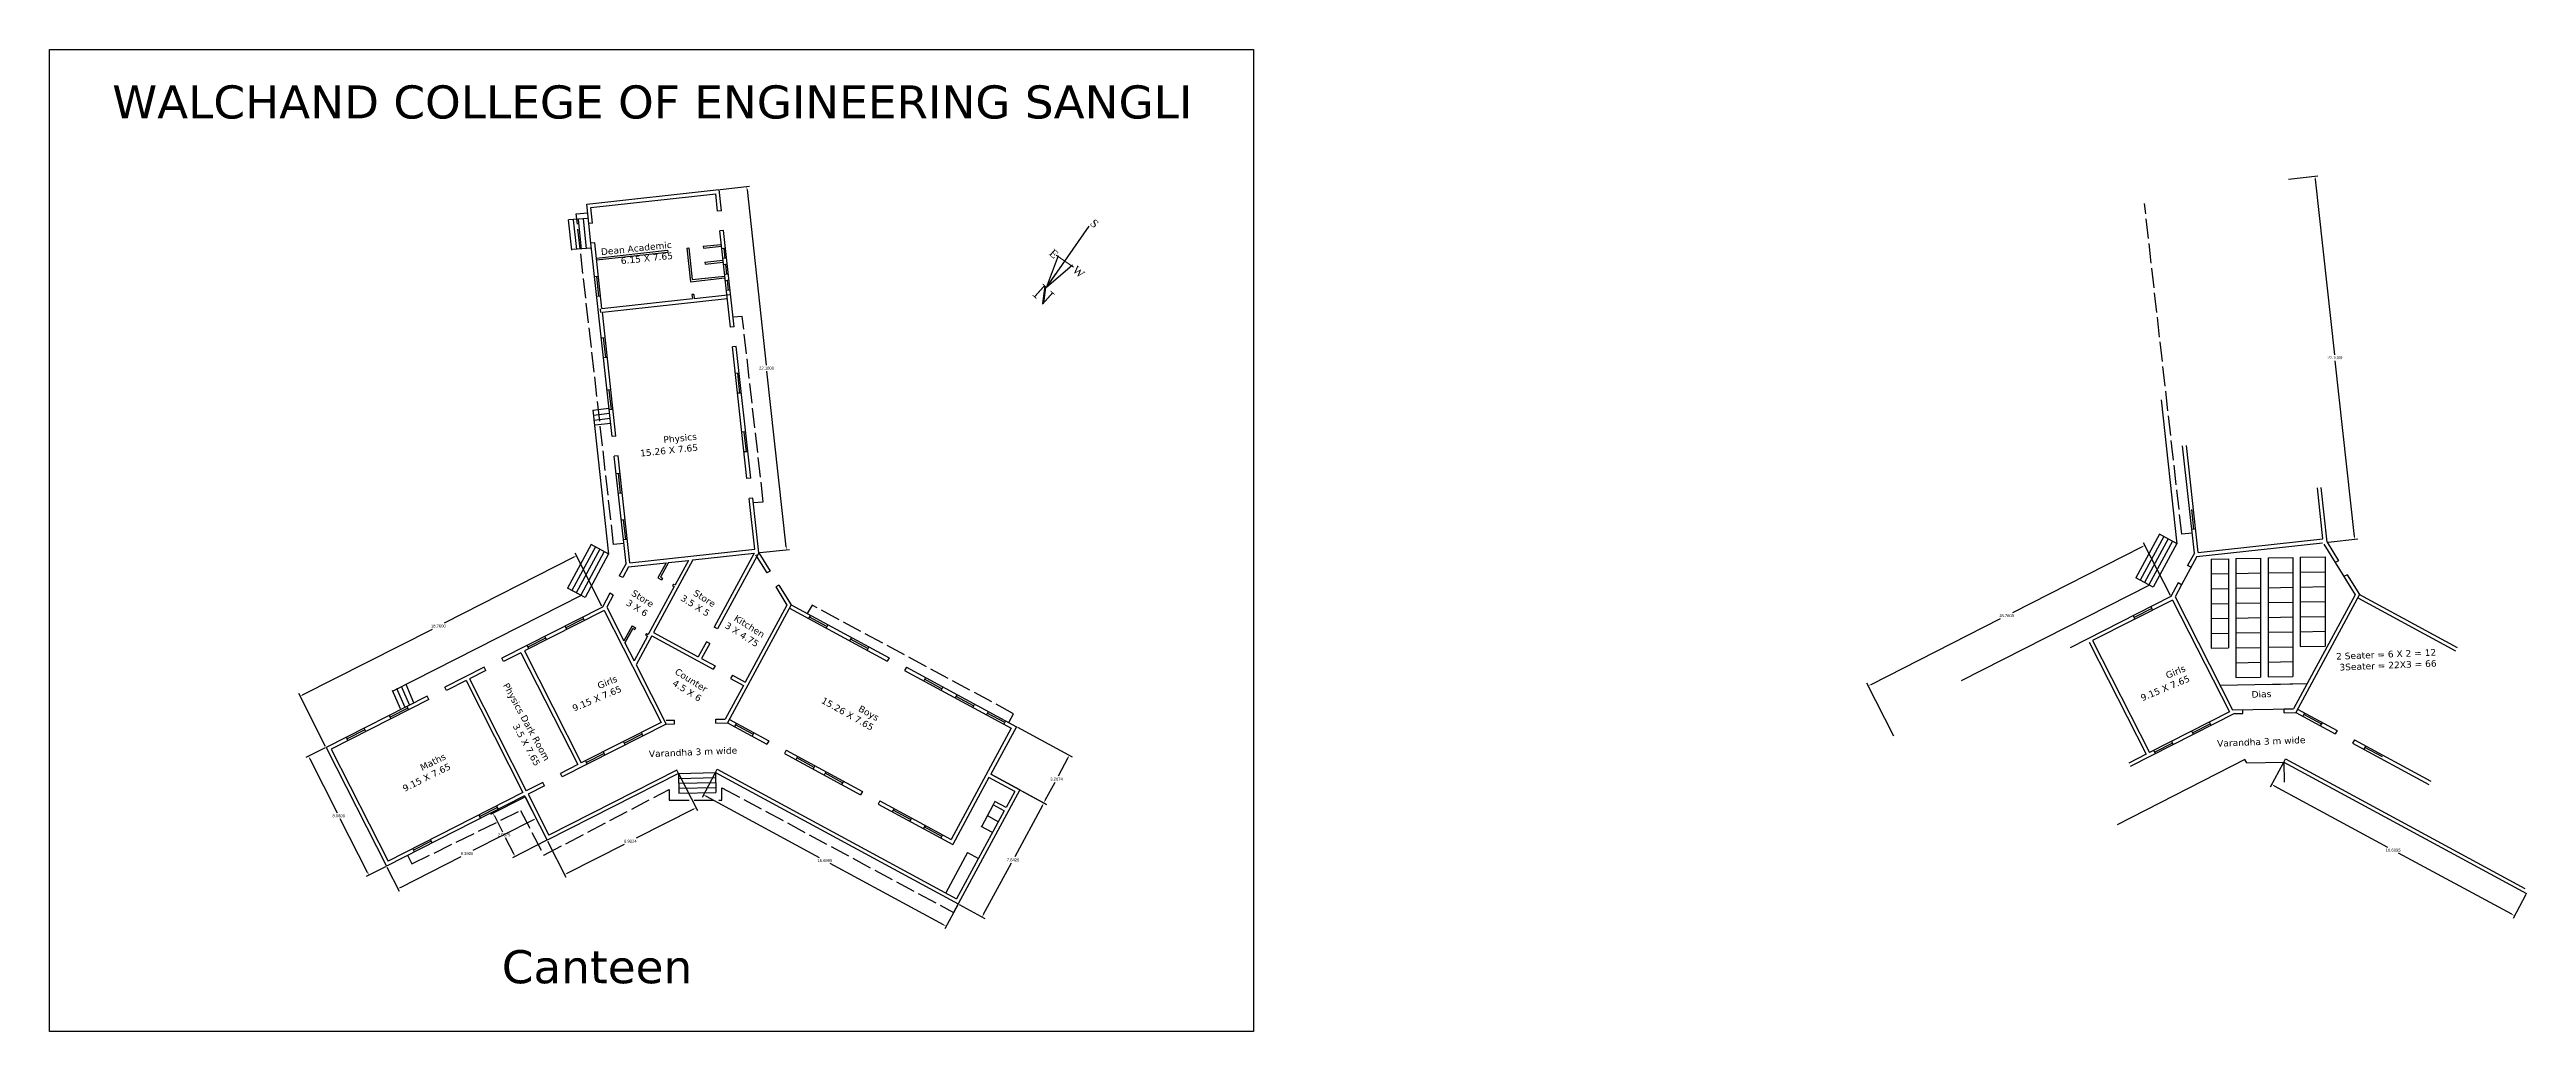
# Model space of a CAD drawing. Header units: inches. Extents: x 9 to 159, y 56 to 115.
import ezdxf

# ---------------------------------------------------------------- set-up
doc = ezdxf.new("R2010")
doc.units = ezdxf.units.IN
doc.header["$MEASUREMENT"] = 0
doc.linetypes.add('ACAD_ISO02W100', pattern=[15, 12, -3])
doc.layers.add('WALL', color=7, linetype='Continuous', lineweight=30)
doc.layers.add('window', color=7, linetype='Continuous', lineweight=13)
doc.styles.add('PRASAD', font='arial.ttf')
doc.dimstyles.get("Standard").update_dxf_attribs({"dimtxt": 0.18, "dimasz": 0.18, "dimexe": 0.18, "dimexo": 0.0625, "dimgap": 0.09, "dimtad": 0, "dimtih": 1, "dimtoh": 1, "dimdec": 4, "dimzin": 0, "dimdsep": 46, "dimtxsty": 'Standard', "dimcen": 0.09, "dimadec": 0, "dimazin": 0, "dimtfac": 1, "dimtdec": 4, "dimtofl": 0, "dimtmove": 0, "dimatfit": 3, "dimfxl": 1, "dimtolj": 1, "dimtzin": 0, "dimarcsym": 0})

# ---------------------------------------------------------------- blocks, each defined once
blk = doc.blocks.new('*D6')
at = {"color": 0, "lineweight": -2, "transparency": 16777216}
for p, q in [((26.07, 73.14), (24.91, 72.55)), ((25.15, 72.47), (26.8, 69.21)), ((28.64, 65.6), (26.99, 68.85)), ((29.72, 65.95), (28.56, 65.36))]:
    blk.add_line(p, q, dxfattribs=at)
at = {"color": 0, "transparency": 16777216}
for points in [[(25.18, 72.48), (25.12, 72.45), (25.07, 72.63)], [(28.67, 65.62), (28.61, 65.59), (28.72, 65.44)]]:
    blk.add_solid(points, dxfattribs=at)
at = {"layer": 'Defpoints', "color": 0, "transparency": 16777216}
for p in [(25.07, 72.63), (26.13, 73.16), (29.78, 65.98)]:
    blk.add_point(p, dxfattribs=at)
at = {"color": 0, "transparency": 16777216, "insert": (26.89, 69.03), "char_height": 0.18, "attachment_point": 5}
blk.add_mtext('\\A1;8.0600', dxfattribs=at)
blk = doc.blocks.new('*D7')
at = {"color": 0, "lineweight": -2, "transparency": 16777216}
for p, q in [((38.17, 70.17), (38.92, 68.71)), ((38.67, 68.79), (35.01, 66.92)), ((30.63, 64.7), (34.3, 66.56)), ((29.81, 65.92), (30.55, 64.46))]:
    blk.add_line(p, q, dxfattribs=at)
at = {"color": 0, "transparency": 16777216}
for points in [[(38.66, 68.81), (38.69, 68.76), (38.83, 68.87)], [(30.62, 64.73), (30.65, 64.67), (30.47, 64.62)]]:
    blk.add_solid(points, dxfattribs=at)
at = {"layer": 'Defpoints', "color": 0, "transparency": 16777216}
for p in [(38.14, 70.23), (38.83, 68.87), (29.78, 65.98)]:
    blk.add_point(p, dxfattribs=at)
at = {"color": 0, "transparency": 16777216, "insert": (34.65, 66.74), "char_height": 0.18, "attachment_point": 5}
blk.add_mtext('\\A1;9.3800', dxfattribs=at)
blk = doc.blocks.new('*D8')
at = {"color": 0, "lineweight": -2, "transparency": 16777216}
for p, q in [((38.11, 70.14), (36.07, 69.11)), ((36.31, 69.03), (36.8, 68.06)), ((37.48, 66.73), (36.99, 67.7)), ((39.45, 67.53), (37.4, 66.49))]:
    blk.add_line(p, q, dxfattribs=at)
at = {"color": 0, "transparency": 16777216}
for points in [[(36.34, 69.04), (36.28, 69.01), (36.23, 69.19)], [(37.51, 66.74), (37.45, 66.71), (37.56, 66.57)]]:
    blk.add_solid(points, dxfattribs=at)
at = {"layer": 'Defpoints', "color": 0, "transparency": 16777216}
for p in [(38.17, 70.17), (39.5, 67.55), (37.56, 66.57)]:
    blk.add_point(p, dxfattribs=at)
at = {"color": 0, "transparency": 16777216, "insert": (36.9, 67.88), "char_height": 0.18, "attachment_point": 5}
blk.add_mtext('\\A1;2.9375', dxfattribs=at)
blk = doc.blocks.new('*D9')
at = {"color": 0, "lineweight": -2, "transparency": 16777216}
for p, q in [((47.48, 71.54), (48.6, 69.35)), ((48.36, 69.43), (44.89, 67.67)), ((39.53, 67.5), (40.64, 65.31)), ((40.72, 65.55), (44.18, 67.31))]:
    blk.add_line(p, q, dxfattribs=at)
at = {"color": 0, "transparency": 16777216}
for points in [[(48.34, 69.45), (48.37, 69.4), (48.52, 69.51)], [(40.71, 65.58), (40.74, 65.52), (40.56, 65.47)]]:
    blk.add_solid(points, dxfattribs=at)
at = {"layer": 'Defpoints', "color": 0, "transparency": 16777216}
for p in [(47.46, 71.6), (48.52, 69.51), (39.5, 67.55)]:
    blk.add_point(p, dxfattribs=at)
at = {"color": 0, "transparency": 16777216, "insert": (44.54, 67.49), "char_height": 0.18, "attachment_point": 5}
blk.add_mtext('\\A1;8.9224', dxfattribs=at)
blk = doc.blocks.new('*D10')
at = {"color": 0, "lineweight": -2, "transparency": 16777216}
for p, q in [((49.66, 71.58), (48.88, 70.14)), ((49.12, 70.21), (55.97, 66.5)), ((63.49, 62.44), (56.64, 66.14)), ((64.35, 63.64), (63.57, 62.19))]:
    blk.add_line(p, q, dxfattribs=at)
at = {"color": 0, "transparency": 16777216}
for points in [[(49.14, 70.24), (49.11, 70.18), (48.96, 70.3)], [(63.51, 62.46), (63.48, 62.41), (63.65, 62.35)]]:
    blk.add_solid(points, dxfattribs=at)
at = {"layer": 'Defpoints', "color": 0, "transparency": 16777216}
for p in [(49.69, 71.64), (64.38, 63.7), (63.65, 62.35)]:
    blk.add_point(p, dxfattribs=at)
at = {"color": 0, "transparency": 16777216, "insert": (56.31, 66.32), "char_height": 0.18, "attachment_point": 5}
blk.add_mtext('\\A1;16.6995', dxfattribs=at)
blk = doc.blocks.new('*D11')
at = {"color": 0, "lineweight": -2, "transparency": 16777216}
for p, q in [((68.16, 70.56), (69.72, 69.72)), ((69.48, 69.65), (67.8, 66.54)), ((65.92, 63.07), (67.6, 66.18)), ((64.43, 63.67), (65.99, 62.82))]:
    blk.add_line(p, q, dxfattribs=at)
at = {"color": 0, "transparency": 16777216}
for points in [[(69.45, 69.66), (69.5, 69.64), (69.56, 69.81)], [(65.89, 63.08), (65.94, 63.05), (65.83, 62.91)]]:
    blk.add_solid(points, dxfattribs=at)
at = {"layer": 'Defpoints', "color": 0, "transparency": 16777216}
for p in [(68.11, 70.59), (69.56, 69.81), (64.38, 63.7)]:
    blk.add_point(p, dxfattribs=at)
at = {"color": 0, "transparency": 16777216, "insert": (67.7, 66.36), "char_height": 0.18, "attachment_point": 5}
blk.add_mtext('\\A1;7.8426', dxfattribs=at)
blk = doc.blocks.new('*D12')
at = {"color": 0, "lineweight": -2, "transparency": 16777216}
for p, q in [((67.96, 74.39), (71.27, 72.6)), ((71.02, 72.53), (70.43, 71.43)), ((66.4, 71.52), (69.71, 69.73)), ((69.64, 69.97), (70.24, 71.07))]:
    blk.add_line(p, q, dxfattribs=at)
at = {"color": 0, "transparency": 16777216}
for points in [[(71, 72.54), (71.05, 72.51), (71.11, 72.69)], [(69.62, 69.98), (69.67, 69.96), (69.56, 69.81)]]:
    blk.add_solid(points, dxfattribs=at)
at = {"layer": 'Defpoints', "color": 0, "transparency": 16777216}
for p in [(67.9, 74.42), (71.11, 72.69), (66.35, 71.55)]:
    blk.add_point(p, dxfattribs=at)
at = {"color": 0, "transparency": 16777216, "insert": (70.33, 71.25), "char_height": 0.18, "attachment_point": 5}
blk.add_mtext('\\A1;3.2674', dxfattribs=at)
blk = doc.blocks.new('*D13')
at = {"color": 0, "lineweight": -2, "transparency": 16777216}
for p, q in [((41.12, 84.68), (33.27, 80.69)), ((42.82, 81.72), (41.2, 84.92)), ((24.71, 76.35), (32.56, 80.33)), ((26.1, 73.22), (24.47, 76.42))]:
    blk.add_line(p, q, dxfattribs=at)
at = {"color": 0, "transparency": 16777216}
for points in [[(41.1, 84.71), (41.13, 84.65), (41.28, 84.76)], [(24.7, 76.37), (24.73, 76.32), (24.55, 76.26)]]:
    blk.add_solid(points, dxfattribs=at)
at = {"layer": 'Defpoints', "color": 0, "transparency": 16777216}
for p in [(41.28, 84.76), (42.85, 81.66), (26.13, 73.16)]:
    blk.add_point(p, dxfattribs=at)
at = {"color": 0, "transparency": 16777216, "insert": (32.92, 80.51), "char_height": 0.18, "attachment_point": 5}
blk.add_mtext('\\A1;18.7600', dxfattribs=at)
blk = doc.blocks.new('*D14')
at = {"color": 0, "lineweight": -2, "transparency": 16777216}
for p, q in [((49.97, 106.93), (51.76, 107.12)), ((51.6, 106.92), (52.76, 96.3)), ((53.97, 85.31), (52.8, 95.94)), ((52.38, 84.96), (54.17, 85.15))]:
    blk.add_line(p, q, dxfattribs=at)
at = {"color": 0, "transparency": 16777216}
for points in [[(51.63, 106.93), (51.57, 106.92), (51.58, 107.1)], [(54, 85.32), (53.94, 85.31), (53.99, 85.14)]]:
    blk.add_solid(points, dxfattribs=at)
at = {"layer": 'Defpoints', "color": 0, "transparency": 16777216}
for p in [(49.91, 106.92), (51.58, 107.1), (52.32, 84.95)]:
    blk.add_point(p, dxfattribs=at)
at = {"color": 0, "transparency": 16777216, "insert": (52.78, 96.12), "char_height": 0.18, "attachment_point": 5}
blk.add_mtext('\\A1;22.1000', dxfattribs=at)
blk = doc.blocks.new('*D19')
at = {"color": 0, "lineweight": -2, "transparency": 16777216}
for p, q in [((144.56, 72.21), (143.78, 70.77)), ((144.02, 70.84), (150.88, 67.13)), ((158.39, 63.07), (151.54, 66.77)), ((159.25, 64.27), (158.47, 62.82))]:
    blk.add_line(p, q, dxfattribs=at)
at = {"color": 0, "transparency": 16777216}
for points in [[(144.04, 70.87), (144.01, 70.81), (143.86, 70.93)], [(158.41, 63.09), (158.38, 63.04), (158.55, 62.98)]]:
    blk.add_solid(points, dxfattribs=at)
at = {"layer": 'Defpoints', "color": 0, "transparency": 16777216}
for p in [(144.59, 72.27), (158.55, 62.98), (159.28, 64.32)]:
    blk.add_point(p, dxfattribs=at)
at = {"color": 0, "transparency": 16777216, "insert": (151.21, 66.95), "char_height": 0.18, "attachment_point": 5}
blk.add_mtext('\\A1;16.6995', dxfattribs=at)
blk = doc.blocks.new('*D20')
at = {"color": 0, "lineweight": -2, "transparency": 16777216}
for p, q in [((137.73, 82.35), (136.1, 85.55)), ((136.02, 85.31), (128.17, 81.32)), ((119.62, 76.97), (127.46, 80.96)), ((121, 73.85), (119.37, 77.05))]:
    blk.add_line(p, q, dxfattribs=at)
at = {"color": 0, "transparency": 16777216}
for points in [[(136.01, 85.34), (136.03, 85.28), (136.18, 85.39)], [(119.6, 77), (119.63, 76.95), (119.46, 76.89)]]:
    blk.add_solid(points, dxfattribs=at)
at = {"layer": 'Defpoints', "color": 0, "transparency": 16777216}
for p in [(136.18, 85.39), (137.75, 82.29), (121.03, 73.79)]:
    blk.add_point(p, dxfattribs=at)
at = {"color": 0, "transparency": 16777216, "insert": (127.82, 81.14), "char_height": 0.18, "attachment_point": 5}
blk.add_mtext('\\A1;18.7600', dxfattribs=at)
blk = doc.blocks.new('*D21')
at = {"color": 0, "lineweight": -2, "transparency": 16777216}
for p, q in [((144.87, 107.56), (146.66, 107.75)), ((146.5, 107.55), (147.67, 96.93)), ((148.87, 85.94), (147.71, 96.57)), ((147.28, 85.59), (149.07, 85.78))]:
    blk.add_line(p, q, dxfattribs=at)
at = {"color": 0, "transparency": 16777216}
for points in [[(146.53, 107.56), (146.47, 107.55), (146.48, 107.73)], [(148.9, 85.95), (148.84, 85.94), (148.89, 85.76)]]:
    blk.add_solid(points, dxfattribs=at)
at = {"layer": 'Defpoints', "color": 0, "transparency": 16777216}
for p in [(144.81, 107.55), (146.48, 107.73), (147.22, 85.58)]:
    blk.add_point(p, dxfattribs=at)
at = {"color": 0, "transparency": 16777216, "insert": (147.69, 96.75), "char_height": 0.18, "attachment_point": 5}
blk.add_mtext('\\A1;22.1000', dxfattribs=at)

msp = doc.modelspace()

# ---------------------------------------------------------------- linework, layer by layer
for p, q in [((41.89684, 106.04182), (49.90884, 106.92021)), ((42.15054, 105.83825), (49.70527, 106.66651)), ((49.82017, 105.61854), (49.70527, 106.66651)), ((50.0496, 105.63629), (49.90884, 106.92021)), ((41.99155, 105.17803), (40.80427, 105.08618)), ((40.99428, 103.26341), (40.80427, 105.08618)), ((41.29266, 103.29452), (41.10597, 105.08545)), ((41.59105, 103.32562), (41.40435, 105.11656)), ((41.88943, 103.35673), (41.70274, 105.14766)), ((42.02426, 104.87966), (41.89684, 106.04182)), ((42.25369, 104.89741), (42.15054, 105.83825)), ((42.23055, 105.19652), (42.22098, 105.19578)), ((50.0496, 105.63629), (49.82017, 105.61854)), ((42.25369, 104.89741), (42.02426, 104.87966)), ((42.1551, 103.6862), (42.02426, 104.87966)), ((42.38453, 103.70395), (42.1551, 103.6862)), ((43.43833, 91.98163), (42.1551, 103.6862)), ((42.82078, 99.72488), (42.38453, 103.70395)), ((48.95048, 103.49034), (50.04039, 103.60983)), ((48.95048, 103.49034), (48.96308, 103.37603)), ((48.96308, 103.37603), (50.05292, 103.49551)), ((50.18044, 104.44283), (49.95101, 104.42508)), ((50.59036, 98.59344), (49.95101, 104.42508)), ((50.81979, 98.61119), (50.18044, 104.44283)), ((42.18781, 103.38783), (40.99096, 103.29525)), ((42.48566, 102.78157), (46.79011, 103.25348)), ((42.49819, 102.66725), (46.80489, 103.13942)), ((46.79011, 103.25348), (46.80489, 103.13942)), ((47.95643, 103.38135), (48.07075, 103.39389)), ((47.95643, 103.38135), (48.07075, 103.39389)), ((47.95643, 103.38135), (48.18049, 101.34866)), ((48.07075, 103.39389), (48.2822, 101.47551)), ((49.05621, 102.53114), (50.14556, 102.65058)), ((49.05621, 102.53114), (49.0688, 102.41684)), ((49.0688, 102.41684), (50.15809, 102.53626)), ((50.29703, 103.37939), (50.06914, 103.34757)), ((50.36245, 102.7827), (50.13456, 102.75088)), ((50.40359, 102.40747), (50.1757, 102.37565)), ((50.18676, 103.36399), (50.25253, 102.76735)), ((50.29388, 102.39215), (50.35965, 101.79551)), ((42.60795, 101.66609), (42.37852, 101.64834)), ((42.49111, 101.65705), (42.62209, 100.4636)), ((42.7388, 100.47263), (42.50937, 100.45488)), ((48.18049, 101.34866), (50.26326, 101.57701)), ((48.38048, 100.58391), (48.26666, 100.56691)), ((48.26666, 100.56691), (48.29334, 100.32487)), ((48.2822, 101.47551), (50.25073, 101.69132)), ((48.38048, 100.58391), (48.40765, 100.3374)), ((48.40765, 100.3374), (50.60414, 100.57821)), ((50.46901, 101.81078), (50.24112, 101.77896)), ((50.51003, 101.43658), (50.28214, 101.40476)), ((50.57545, 100.83989), (50.34756, 100.80807)), ((50.40089, 101.42134), (50.46666, 100.8247)), ((42.70456, 99.71214), (42.72966, 99.48351)), ((42.82078, 99.72488), (48.29334, 100.32487)), ((42.84584, 99.49625), (50.40058, 100.32451)), ((43.66776, 91.99938), (42.84584, 99.49625)), ((43.01482, 97.95501), (42.78538, 97.93726)), ((42.89839, 97.946), (43.02937, 96.75255)), ((50.81979, 98.61119), (50.59036, 98.59344)), ((43.14566, 96.76155), (42.91623, 96.7438)), ((50.95064, 97.41773), (50.72121, 97.39998)), ((51.59471, 89.4326), (50.72121, 97.39998)), ((51.82414, 89.45035), (50.95064, 97.41773)), ((43.36028, 94.80397), (43.13085, 94.78622)), ((43.24421, 94.79499), (43.37519, 93.60154)), ((51.12727, 95.8066), (50.89784, 95.78885)), ((51.0207, 95.79836), (51.15224, 94.60495)), ((51.25812, 94.61314), (51.02869, 94.59539)), ((42.27697, 93.57314), (43.2399, 93.69064)), ((43.24296, 84.86304), (42.28788, 93.57448)), ((42.3133, 93.27535), (43.27624, 93.39284)), ((42.34964, 92.97756), (43.31257, 93.09505)), ((43.49112, 93.61051), (43.26169, 93.59276)), ((138.14404, 85.49203), (137.18897, 94.20347)), ((42.38597, 92.67977), (43.34891, 92.79726)), ((42.38597, 92.67977), (43.34891, 92.79726)), ((43.66776, 91.99938), (43.43833, 91.98163)), ((51.51666, 92.25494), (51.28723, 92.23719)), ((51.41216, 92.24686), (51.54371, 91.05345)), ((139.40998, 84.95614), (138.69969, 91.43491)), ((43.7986, 90.80592), (43.56917, 90.78817)), ((44.28027, 84.30208), (43.56917, 90.78817)), ((44.5089, 84.32714), (43.7986, 90.80592)), ((51.6475, 91.06148), (51.41807, 91.04373)), ((139.18135, 84.93107), (138.47025, 91.41716)), ((43.91483, 89.74576), (43.6854, 89.72801)), ((43.79933, 89.73682), (43.93031, 88.54337)), ((44.04568, 88.55229), (43.81625, 88.53455)), ((51.82414, 89.45035), (51.59471, 89.4326)), ((146.96472, 85.7844), (146.62663, 88.86814)), ((147.21841, 85.58084), (146.85606, 88.88588)), ((44.22231, 86.94117), (43.99288, 86.92342)), ((51.95498, 88.25689), (51.72555, 88.23914)), ((52.06363, 85.15541), (51.72555, 88.23914)), ((52.31733, 84.95184), (51.95498, 88.25689)), ((139.00821, 87.56125), (139.13919, 86.3678)), ((42.16919, 85.44371), (40.74215, 82.80485)), ((43.24296, 84.86304), (42.16919, 85.44371)), ((44.10713, 86.93226), (44.23811, 85.7388)), ((44.35316, 85.7477), (44.12373, 85.72996)), ((137.07027, 86.0727), (135.64323, 83.43385)), ((137.33416, 85.93), (135.90712, 83.29114)), ((137.59804, 85.7873), (136.171, 83.14844)), ((137.86193, 85.64459), (136.43489, 83.00574)), ((138.12581, 85.50189), (136.69877, 82.86303)), ((138.14404, 85.49203), (137.07027, 86.0727)), ((139.25424, 86.3767), (139.02481, 86.35895)), ((139.40998, 84.95614), (146.96472, 85.7844)), ((143.22978, 85.14354), (146.94046, 85.55036)), ((147.02292, 85.45966), (147.7077, 84.35495)), ((147.21841, 85.58084), (147.90837, 84.46776)), ((42.43307, 85.30101), (41.00603, 82.66215)), ((42.69696, 85.1583), (41.26992, 82.51945)), ((42.96084, 85.0156), (41.53381, 82.37674)), ((43.22473, 84.87289), (41.79769, 82.23404)), ((44.28027, 84.30208), (43.87305, 83.54905)), ((44.42522, 84.08659), (44.07536, 83.43964)), ((44.42522, 84.08659), (46.70325, 84.33634)), ((44.5089, 84.32714), (52.06363, 85.15541)), ((48.32869, 84.51455), (45.9503, 80.11646)), ((46.70325, 84.33634), (46.21069, 83.42551)), ((46.84223, 84.35158), (46.36655, 83.47196)), ((46.84223, 84.35158), (46.36655, 83.47196)), ((46.84223, 84.35158), (48.05074, 84.48407)), ((48.05074, 84.48407), (47.24617, 82.99628)), ((48.32869, 84.51455), (52.03937, 84.92137)), ((52.03937, 84.92137), (49.61723, 80.44239)), ((52.31733, 84.95184), (49.81954, 80.33298)), ((52.12184, 84.83066), (52.80662, 83.72595)), ((52.31733, 84.95184), (53.00729, 83.83877)), ((139.3263, 84.71559), (138.40563, 83.0131)), ((139.18135, 84.93107), (138.77413, 84.17805)), ((138.97644, 84.06864), (138.77413, 84.17805)), ((139.3263, 84.71559), (143.22978, 85.14354)), ((140.1918, 84.56489), (141.2418, 84.58541)), ((140.1918, 84.56489), (140.1918, 79.16386)), ((141.2418, 84.58541), (141.2418, 79.18438)), ((141.6918, 84.5942), (143.1918, 84.62351)), ((141.6918, 84.5942), (141.6918, 77.39283)), ((143.1918, 84.62351), (143.1918, 77.42213)), ((143.6418, 84.6323), (145.1418, 84.66161)), ((143.6418, 84.6323), (143.6418, 77.43093)), ((145.1418, 84.66161), (145.1418, 77.46024)), ((145.5918, 84.6704), (147.0918, 84.69971)), ((145.5918, 84.6704), (145.5918, 79.26937)), ((147.0918, 84.69971), (147.0918, 79.29868)), ((147.90837, 84.46776), (147.7077, 84.35495)), ((147.7077, 84.35495), (148.91382, 82.40918)), ((41.79769, 82.23404), (40.74215, 82.80485)), ((43.30223, 82.49351), (42.85323, 81.66322)), ((43.50455, 82.3841), (43.30223, 82.49351)), ((44.07536, 83.43964), (43.87305, 83.54905)), ((47.19147, 82.89513), (45.62437, 79.99729)), ((46.21069, 83.42551), (46.43169, 83.306)), ((46.36655, 83.47196), (46.48639, 83.40716)), ((46.48639, 83.40716), (46.43169, 83.306)), ((47.1461, 83.0504), (47.0914, 82.94924)), ((47.0914, 82.94924), (47.19147, 82.89513)), ((47.1461, 83.0504), (47.24617, 82.99628)), ((53.00729, 83.83877), (52.80662, 83.72595)), ((53.53463, 82.98804), (53.33396, 82.87522)), ((53.33396, 82.87522), (54.01273, 81.78019)), ((53.53463, 82.98804), (54.27846, 81.78805)), ((136.47104, 82.98619), (125.06655, 77.19131)), ((136.69877, 82.86303), (135.64323, 83.43385)), ((138.20332, 83.1225), (137.75432, 82.29222)), ((138.40563, 83.0131), (138.01399, 82.28889)), ((138.40563, 83.0131), (138.20332, 83.1225)), ((140.1918, 83.66472), (141.2418, 83.68524)), ((140.1918, 82.76455), (141.2418, 82.78506)), ((141.6918, 83.69403), (143.1918, 83.72334)), ((141.6918, 82.79386), (143.1918, 82.82317)), ((143.6418, 83.73213), (145.1418, 83.76144)), ((143.6418, 82.83196), (145.1418, 82.86127)), ((145.5918, 83.77023), (147.0918, 83.79954)), ((145.5918, 82.87006), (147.0918, 82.89937)), ((148.43571, 83.61703), (148.23504, 83.50422)), ((148.43571, 83.61703), (149.17955, 82.41704)), ((41.56996, 82.35719), (30.16547, 76.56231)), ((42.85323, 81.66322), (36.77157, 78.573)), ((42.95742, 81.45818), (38.12543, 79.00293)), ((41.71098, 80.95337), (40.63982, 80.40936)), ((41.75795, 80.8487), (41.66367, 81.05878)), ((42.95742, 81.45818), (46.4002, 74.68269)), ((43.50455, 82.3841), (43.11291, 81.6599)), ((43.11291, 81.6599), (44.15104, 79.61683)), ((54.27846, 81.78805), (50.4207, 74.65434)), ((54.01273, 81.78019), (51.4923, 77.11945)), ((54.16906, 81.58574), (60.08271, 78.38776)), ((54.27846, 81.78805), (60.19211, 78.59007)), ((55.43639, 81.16187), (55.32698, 80.95956)), ((56.43447, 80.4848), (55.37892, 81.05561)), ((137.75432, 82.29222), (131.67266, 79.20199)), ((137.8585, 82.08717), (133.02651, 79.63192)), ((135.58797, 80.93346), (135.49369, 81.14354)), ((136.61206, 81.58236), (135.5409, 81.03835)), ((136.65904, 81.47769), (136.56476, 81.68778)), ((137.8585, 82.08717), (141.30128, 75.31168)), ((138.01399, 82.28889), (141.49478, 75.4386)), ((140.1918, 81.86437), (141.2418, 81.88489)), ((140.1918, 80.9642), (141.2418, 80.98472)), ((141.6918, 81.89368), (143.1918, 81.92299)), ((141.6918, 80.99351), (143.1918, 81.02282)), ((143.6418, 81.93179), (145.1418, 81.9611)), ((143.6418, 81.03161), (145.1418, 81.06092)), ((149.17955, 82.41704), (145.32178, 75.28334)), ((145.5918, 81.96989), (147.0918, 81.9992)), ((145.5918, 81.06972), (147.0918, 81.09903)), ((148.91382, 82.40918), (146.00323, 77.02698)), ((149.07014, 82.21473), (154.98379, 79.01675)), ((149.17955, 82.41704), (155.0932, 79.21906)), ((39.41499, 79.7873), (38.34383, 79.24329)), ((39.46217, 79.68216), (39.36789, 79.89224)), ((40.68689, 80.30447), (40.59261, 80.51455)), ((44.6436, 80.52767), (44.15104, 79.61683)), ((44.69005, 80.37181), (44.21437, 79.49219)), ((44.21437, 79.49219), (44.69005, 80.37181)), ((44.21437, 79.49219), (44.7651, 78.40834)), ((44.6436, 80.52767), (44.85764, 80.41192)), ((44.69005, 80.37181), (44.80293, 80.31076)), ((45.56967, 79.89613), (44.7651, 78.40834)), ((44.85764, 80.41192), (44.80293, 80.31076)), ((45.84089, 79.91414), (44.89177, 78.15905)), ((45.51735, 80.05516), (45.46265, 79.954)), ((45.46265, 79.954), (45.56967, 79.89613)), ((45.51735, 80.05516), (45.62437, 79.99729)), ((45.84089, 79.91414), (49.55467, 77.90581)), ((45.9503, 80.11646), (48.65114, 78.6559)), ((49.14155, 79.56277), (48.65114, 78.6559)), ((49.34387, 79.45336), (48.85345, 78.54649)), ((49.34387, 79.45336), (49.14155, 79.56277)), ((49.81954, 80.33298), (49.61723, 80.44239)), ((56.49193, 80.59105), (56.38252, 80.38874)), ((57.91687, 79.82048), (57.80746, 79.61816)), ((58.91495, 79.1434), (57.85941, 79.71422)), ((132.82146, 79.52773), (136.26424, 72.75224)), ((133.02651, 79.63192), (136.46929, 72.85643)), ((140.1918, 80.06403), (141.2418, 80.08455)), ((141.6918, 80.09334), (143.1918, 80.12265)), ((143.6418, 80.13144), (145.1418, 80.16075)), ((145.5918, 80.16954), (147.0918, 80.19885)), ((35.70051, 78.02876), (33.32209, 76.82024)), ((35.79479, 77.81868), (35.70051, 78.02876)), ((36.86585, 78.36291), (36.77157, 78.573)), ((37.92038, 78.89874), (36.86585, 78.36291)), ((37.92038, 78.89874), (41.36316, 72.12325)), ((38.12543, 79.00293), (41.56821, 72.22744)), ((38.39111, 79.13793), (38.29683, 79.34801)), ((44.89177, 78.15905), (46.70944, 74.58183)), ((48.85345, 78.54649), (49.66408, 78.10812)), ((49.66408, 78.10812), (49.55467, 77.90581)), ((58.97241, 79.24966), (58.863, 79.04735)), ((60.19211, 78.59007), (60.08271, 78.38776)), ((61.24766, 78.01925), (61.13825, 77.81694)), ((61.24766, 78.01925), (67.90375, 74.41977)), ((140.1918, 79.16386), (141.2418, 79.18438)), ((141.6918, 79.19317), (143.1918, 79.22248)), ((141.6918, 78.293), (143.1918, 78.32231)), ((143.6418, 79.23127), (145.1418, 79.26058)), ((143.6418, 78.3311), (145.1418, 78.36041)), ((145.5918, 79.26937), (147.0918, 79.29868)), ((30.62212, 75.50967), (30.14366, 76.61258)), ((30.89734, 75.62906), (30.41888, 76.73197)), ((31.17256, 75.74846), (30.6941, 76.85137)), ((31.44778, 75.86785), (30.96931, 76.97076)), ((33.41638, 76.61015), (33.32209, 76.82024)), ((34.59504, 77.20906), (33.41638, 76.61015)), ((34.59504, 77.20906), (38.03782, 70.43357)), ((35.79479, 77.81868), (34.80009, 77.31325)), ((34.80009, 77.31325), (38.24287, 70.53776)), ((51.3829, 76.91714), (50.28216, 74.88168)), ((50.71962, 77.5373), (50.61021, 77.33499)), ((50.61021, 77.33499), (51.3829, 76.91714)), ((50.71962, 77.5373), (51.4923, 77.11945)), ((61.13825, 77.81694), (67.59204, 74.32686)), ((62.39877, 77.39675), (62.28936, 77.19444)), ((63.39685, 76.71968), (62.34131, 77.2905)), ((63.45431, 76.82594), (63.34491, 76.62363)), ((140.73994, 76.92414), (146.00323, 77.02698)), ((141.6918, 77.39283), (143.1918, 77.42213)), ((143.6418, 77.43093), (145.1418, 77.46024)), ((143.6418, 76.98084), (145.1418, 77.01015)), ((146.39339, 77.74845), (145.18324, 75.51067)), ((32.25103, 76.27601), (26.12847, 73.16499)), ((32.34531, 76.06592), (26.43771, 73.06414)), ((30.04953, 74.89939), (29.95525, 75.10947)), ((31.07264, 75.55046), (30.00148, 75.00645)), ((31.1206, 75.44362), (31.02631, 75.6537)), ((32.34531, 76.06592), (32.25103, 76.27601)), ((64.31221, 76.36201), (64.2028, 76.15969)), ((65.31029, 75.68493), (64.25475, 76.25575)), ((65.36775, 75.79119), (65.25834, 75.58888)), ((66.19286, 75.34499), (66.08345, 75.14268)), ((67.19094, 74.66792), (66.1354, 75.23873)), ((141.61052, 75.21082), (135.30818, 72.00846)), ((141.30128, 75.31168), (136.46929, 72.85643)), ((141.49478, 75.4386), (145.18324, 75.51067)), ((141.61052, 75.21082), (142.11881, 75.22075)), ((142.11881, 75.22075), (142.11807, 75.45078)), ((144.61792, 75.49963), (145.18324, 75.51067)), ((144.61866, 75.2696), (144.61792, 75.49963)), ((144.61866, 75.2696), (145.32178, 75.28334)), ((145.32178, 75.28334), (147.70536, 73.99435)), ((145.43119, 75.48565), (147.81477, 74.19666)), ((145.85712, 75.25532), (145.74771, 75.053)), ((146.86222, 74.59123), (145.80668, 75.16205)), ((27.45321, 73.58014), (27.35893, 73.79022)), ((28.47609, 74.23175), (27.40493, 73.68773)), ((28.52428, 74.12437), (28.43, 74.33445)), ((46.70944, 74.58183), (40.4071, 71.37947)), ((46.4002, 74.68269), (41.56821, 72.22744)), ((44.22814, 73.32102), (44.13386, 73.5311)), ((45.25311, 73.96796), (44.18186, 73.42413)), ((45.2992, 73.86525), (45.20492, 74.07533)), ((46.70495, 74.81178), (47.21699, 74.82179)), ((46.70944, 74.58183), (47.21773, 74.59176)), ((47.21773, 74.59176), (47.21699, 74.82179)), ((49.71684, 74.87063), (50.28216, 74.88168)), ((49.71758, 74.6406), (49.71684, 74.87063)), ((49.71758, 74.6406), (50.4207, 74.65434)), ((50.4207, 74.65434), (52.80428, 73.36535)), ((50.53011, 74.85666), (52.91369, 73.56766)), ((50.95604, 74.62632), (50.84663, 74.42401)), ((51.96114, 73.96224), (50.9056, 74.53306)), ((52.01158, 74.05551), (51.90217, 73.85319)), ((52.91369, 73.56766), (52.80428, 73.36535)), ((67.59204, 74.32686), (63.95309, 67.59778)), ((67.90375, 74.41977), (66.3495, 71.54567)), ((67.2484, 74.77417), (67.13899, 74.57186)), ((137.9045, 73.32771), (137.81022, 73.53779)), ((139.12922, 73.95002), (139.03494, 74.1601)), ((140.15419, 74.59695), (139.08294, 74.05313)), ((140.20028, 74.49425), (140.106, 74.70433)), ((146.91266, 74.6845), (146.80325, 74.48219)), ((147.81477, 74.19666), (147.70536, 73.99435)), ((148.87031, 73.62584), (148.76091, 73.42353)), ((148.87031, 73.62584), (153.48461, 71.13052)), ((26.12847, 73.16499), (29.77963, 65.97941)), ((26.43771, 73.06414), (29.88049, 66.28865)), ((41.36316, 72.12325), (40.31282, 71.58955)), ((41.93236, 72.15448), (41.83808, 72.36457)), ((42.95694, 72.80229), (41.88569, 72.25846)), ((43.00342, 72.69871), (42.90914, 72.9088)), ((53.96923, 72.99685), (53.85982, 72.79454)), ((53.85982, 72.79454), (58.47412, 70.29922)), ((53.96923, 72.99685), (58.58353, 70.50153)), ((54.65574, 72.6256), (54.54633, 72.42329)), ((55.66084, 71.96152), (54.6053, 72.53233)), ((55.71128, 72.05478), (55.60187, 71.85247)), ((142.247, 72.42715), (134.50294, 68.49222)), ((136.26424, 72.75224), (135.2139, 72.21854)), ((136.83344, 72.78348), (136.73916, 72.99356)), ((137.85802, 73.43128), (136.78678, 72.88745)), ((142.35655, 72.22483), (142.247, 72.42715)), ((142.35655, 72.22483), (144.59006, 72.26847)), ((144.59006, 72.26847), (144.69947, 72.47078)), ((144.59006, 72.26847), (159.27927, 64.32484)), ((144.59006, 72.26847), (144.61351, 71.0687)), ((144.69947, 72.47078), (159.18637, 64.63656)), ((148.76091, 73.42353), (153.3752, 70.92821)), ((149.55682, 73.25459), (149.44741, 73.05228)), ((150.56192, 72.59051), (149.50638, 73.16133)), ((39.24176, 71.04532), (38.24287, 70.53776)), ((39.33604, 70.83524), (38.34706, 70.33271)), ((39.33604, 70.83524), (39.24176, 71.04532)), ((47.45547, 71.59583), (39.501, 67.55399)), ((47.34592, 71.79816), (39.60186, 67.86322)), ((40.4071, 71.37947), (40.31282, 71.58955)), ((47.45547, 71.59583), (47.34592, 71.79816)), ((47.45547, 71.59583), (49.68898, 71.63947)), ((47.45547, 71.59583), (47.47891, 70.39606)), ((47.46133, 71.29589), (49.69484, 71.33953)), ((47.46719, 70.99595), (49.7007, 71.03959)), ((47.47305, 70.696), (49.70656, 70.73965)), ((49.68898, 71.63947), (49.79839, 71.84179)), ((49.68898, 71.63947), (64.37819, 63.69585)), ((49.68898, 71.63947), (49.71242, 70.4397)), ((49.79839, 71.84179), (64.28528, 64.00757)), ((56.37687, 71.69485), (56.26746, 71.49253)), ((57.38198, 71.03076), (56.32643, 71.60158)), ((57.43241, 71.12403), (57.32301, 70.92172)), ((58.58353, 70.50153), (58.47412, 70.29922)), ((68.10874, 70.59431), (64.37819, 63.69585)), ((66.24009, 71.34336), (65.71685, 70.37578)), ((67.79702, 70.5014), (66.24009, 71.34336)), ((68.10874, 70.59431), (66.3495, 71.54567)), ((67.79702, 70.5014), (67.27377, 69.53382)), ((38.14201, 70.22852), (29.77963, 65.97941)), ((38.03782, 70.43357), (29.88049, 66.28865)), ((35.47894, 68.87536), (35.38466, 69.08544)), ((36.50243, 69.5256), (35.43119, 68.98177)), ((36.55001, 69.41959), (36.45573, 69.62967)), ((38.14201, 70.22852), (39.501, 67.55399)), ((38.34706, 70.33271), (39.60186, 67.86322)), ((47.47891, 70.39606), (49.71242, 70.4397)), ((59.63907, 69.93071), (59.52966, 69.7284)), ((59.52966, 69.7284), (64.04599, 67.28606)), ((59.63907, 69.93071), (63.95309, 67.59778)), ((60.49696, 69.46678), (60.38756, 69.26447)), ((61.50207, 68.8027), (60.44653, 69.37352)), ((65.71685, 70.37578), (64.04599, 67.28606)), ((67.16436, 69.33151), (64.28528, 64.00757)), ((66.50465, 69.68827), (65.79113, 68.36884)), ((66.50465, 69.68827), (65.79113, 68.36884)), ((66.8076, 68.6718), (66.1303, 69.03807)), ((66.59646, 69.9001), (66.48706, 69.69779)), ((67.16436, 69.33151), (66.48706, 69.69779)), ((67.27377, 69.53382), (66.59646, 69.9001)), ((32.49367, 67.49051), (31.42242, 66.94668)), ((32.54192, 67.38299), (32.44764, 67.59307)), ((61.55251, 68.89597), (61.4431, 68.69365)), ((62.37761, 68.44977), (62.26821, 68.24745)), ((63.38272, 67.78568), (62.32718, 68.3565)), ((63.43316, 67.87895), (63.32375, 67.67664)), ((66.45084, 68.01208), (65.77354, 68.37836)), ((31.47086, 66.83876), (31.37657, 67.04884)), ((64.9432, 66.80087), (63.62557, 64.36433)), ((64.9432, 66.80087), (65.60292, 66.44411)), ((64.38038, 63.70034), (64.09296, 63.17861))]:
    msp.add_line(p, q)
at = {"linetype": 'ACAD_ISO02W100', "ltscale": 0.1}
for p, q in [((41.26474, 105.46103), (41.96255, 105.52113)), ((43.52707, 85.449), (41.26474, 105.46103)), ((138.42815, 86.07799), (136.16582, 106.09002)), ((51.31476, 99.25157), (50.75923, 99.1989)), ((52.58085, 88.03449), (51.31476, 99.25157)), ((51.98175, 87.97782), (52.58085, 88.03449)), ((44.15054, 85.51213), (43.52707, 85.449)), ((139.05162, 86.14112), (138.42815, 86.07799)), ((55.5467, 81.7703), (55.23163, 81.26182)), ((67.73431, 75.20694), (55.5467, 81.7703)), ((67.45063, 74.66547), (67.73431, 75.20694)), ((39.30974, 66.64589), (46.89446, 70.62501)), ((46.89446, 70.62501), (46.89446, 69.96759)), ((50.08073, 69.96759), (50.08073, 70.72882)), ((50.08073, 70.72882), (64.09296, 63.17861)), ((31.31618, 66.11463), (37.88976, 69.34477)), ((37.88976, 69.34477), (39.30974, 66.64589)), ((46.89446, 69.96759), (50.08073, 69.96759)), ((31.05414, 66.6383), (31.31618, 66.11463))]:
    msp.add_line(p, q, dxfattribs=at)
msp.add_lwpolyline([(9.3932, 115.3975), (82.2546, 115.3975), (82.2546, 55.97881), (9.3932, 55.97881)], close=True)
at = {"layer": 'window'}
msp.add_line((71.34983, 102.21841), (70.30216, 102.94767), dxfattribs=at)

# ---------------------------------------------------------------- texts
at = {"char_height": 2, "width": 174.942963, "attachment_point": 1}
for s, insert in [('{\\fVerdana|b0|i0|c0|p34;WALCHAND COLLEGE OF ENGINEERING SANGLI}', (13.19085, 113.2276)), ('{\\fVerdana|b0|i0|c0|p34;Canteen}', (36.76, 60.89808))]:
    msp.add_mtext(s, dxfattribs=dict(at, insert=insert))
at = {"char_height": 0.4, "attachment_point": 3}
for s, insert, width, rotation in [('{\\fVerdana|b0|i0|c0|p34;Dean Academic\\P6.15 X 7.65}', (47.02164, 103.79519), 5.3210924, 5.9381567), ('{\\fVerdana|b0|i0|c0|p34;Physics\\P15.26 X 7.65}', (48.53858, 92.18974), 5.3210924, 5.9381567), ('{\\fVerdana|b0|i0|c0|p34;Store\\P3 X 6}', (46.01245, 81.95901), 5.3210924, 327.8325026), ('{\\fVerdana|b0|i0|c0|p34;Store\\P3.5 X 5}', (49.7548, 81.9673), 5.3210924, 327.8325026), ('{\\fVerdana|b0|i0|c0|p34;Kitchen\\P3 X 4.75}', (52.72749, 80.11885), 5.3210924, 327.8325026), ('{\\fVerdana|b0|i0|c0|p34;Girls\\P9.15 X 7.65}', (138.53897, 78.17036), 5.3210924, 22.8132347), ('{\\fVerdana|b0|i0|c0|p34;2 Seater = 6 X 2 = 12\\P3Seater = 22X3 = 66}', (153.80621, 79.12743), 6.6308903, 2.3799397), ('{\\fVerdana|b0|i0|c0|p34;Physics Dark Room\\P3.5 X 7.65}', (39.69976, 72.50228), 5.3210924, 298.7243154), ('{\\fVerdana|b0|i0|c0|p34;Girls\\P9.15 X 7.65}', (43.63789, 77.54137), 5.3210924, 22.8132347), ('{\\fVerdana|b0|i0|c0|p34;Counter\\P4.5 X 6}', (49.25853, 76.81961), 5.3210924, 327.8325026), ('{\\fVerdana|b0|i0|c0|p34;Dias}', (143.83104, 76.61929), 6.6308903, 2.3799397), ('{\\fVerdana|b0|i0|c0|p34;Boys\\P15.26 X 7.65}', (59.64324, 75.09566), 5.3210924, 330.7141554), ('{\\fVerdana|b0|i0|c0|p34;Varandha 3 m wide}', (145.89489, 73.82881), 6.6308903, 2.3799397), ('{\\fVerdana|b0|i0|c0|p34;Maths\\P9.15 X 7.65}', (33.24401, 72.8367), 5.3210924, 26.4023687), ('{\\fVerdana|b0|i0|c0|p34;Varandha 3 m wide}', (50.99381, 73.19982), 6.6308903, 2.3799397)]:
    msp.add_mtext(s, dxfattribs=dict(at, insert=insert, width=width, rotation=rotation))
at = {"layer": 'WALL', "insert": (72.63391, 105.18132), "char_height": 0.4786827, "width": 1.2082117, "attachment_point": 1, "rotation": 318.2871295, "style": 'PRASAD'}
msp.add_mtext('{\\fTimes New Roman|b0|i0|c0|p18;S}', dxfattribs=at)
at = {"layer": 'window', "attachment_point": 1, "rotation": 318.2871295, "style": 'PRASAD'}
for s, insert, char_height, width in [('{\\fTimes New Roman|b0|i0|c0|p18;E}', (70.16042, 103.36809), 0.4786827, 1.2082117), ('{\\fTimes New Roman|b0|i0|c0|p18;W}', (71.56951, 102.35288), 0.4786827, 1.2082117), ('{\\fTimes New Roman|b0|i0|c0|p18;N}', (69.47094, 101.26248), 0.9573654, 2.4164234)]:
    msp.add_mtext(s, dxfattribs=dict(at, insert=insert, char_height=char_height, width=width))

# ---------------------------------------------------------------- dimensions: what is measured, and where the dimension line sits
for p1, p2, distance, picture, middle in [((52.31733, 84.95184), (49.90884, 106.92021), -1.68152, '*D14', (52.78458, 96.11928)), ((147.21841, 85.58084), (144.80992, 107.5492), -1.68152, '*D21', (147.68567, 96.74827)), ((121.02955, 73.79399), (137.75432, 82.29222), 3.47576, '*D20', (127.81742, 81.14179)), ((26.12847, 73.16499), (42.85323, 81.66322), 3.47576, '*D13', (32.91634, 80.51279)), ((66.3495, 71.54567), (67.90375, 74.41977), -3.64524, '*D12', (70.33305, 71.24875)), ((29.77963, 65.97941), (26.12847, 73.16499), 1.18805, '*D6', (26.89489, 69.03402)), ((144.59006, 72.26847), (159.27927, 64.32484), -1.5268, '*D19', (151.2084, 66.95365)), ((39.501, 67.55399), (47.45547, 71.59583), -2.34031, '*D9', (44.53839, 67.48849)), ((49.68898, 71.63947), (64.37819, 63.69585), -1.5268, '*D10', (56.30732, 66.32466)), ((64.37819, 63.69585), (68.10874, 70.59431), -1.6537, '*D11', (67.69809, 66.35845)), ((29.77963, 65.97941), (38.14201, 70.22852), -1.52641, '*D7', (34.65228, 66.74316)), ((38.17032, 70.1728), (39.501, 67.55399), -2.17639, '*D8', (36.89539, 67.8775))]:
    dim = msp.add_aligned_dim(p1=p1, p2=p2, distance=distance, dimstyle='Standard')
    dim.commit()
    dim.dimension.update_dxf_attribs({"geometry": picture, "text_midpoint": middle})

# ---------------------------------------------------------------- leaders
at = {"layer": 'window'}
msp.add_leader([(69.72198, 100.99698), (72.30363, 104.70585)], dimstyle='Standard', override={"dimasz": 2, "dimgap": 1, "dimtad": 0, "dimldrblk": 'Open30'}, dxfattribs=at)

doc.saveas('drawing.dxf')
